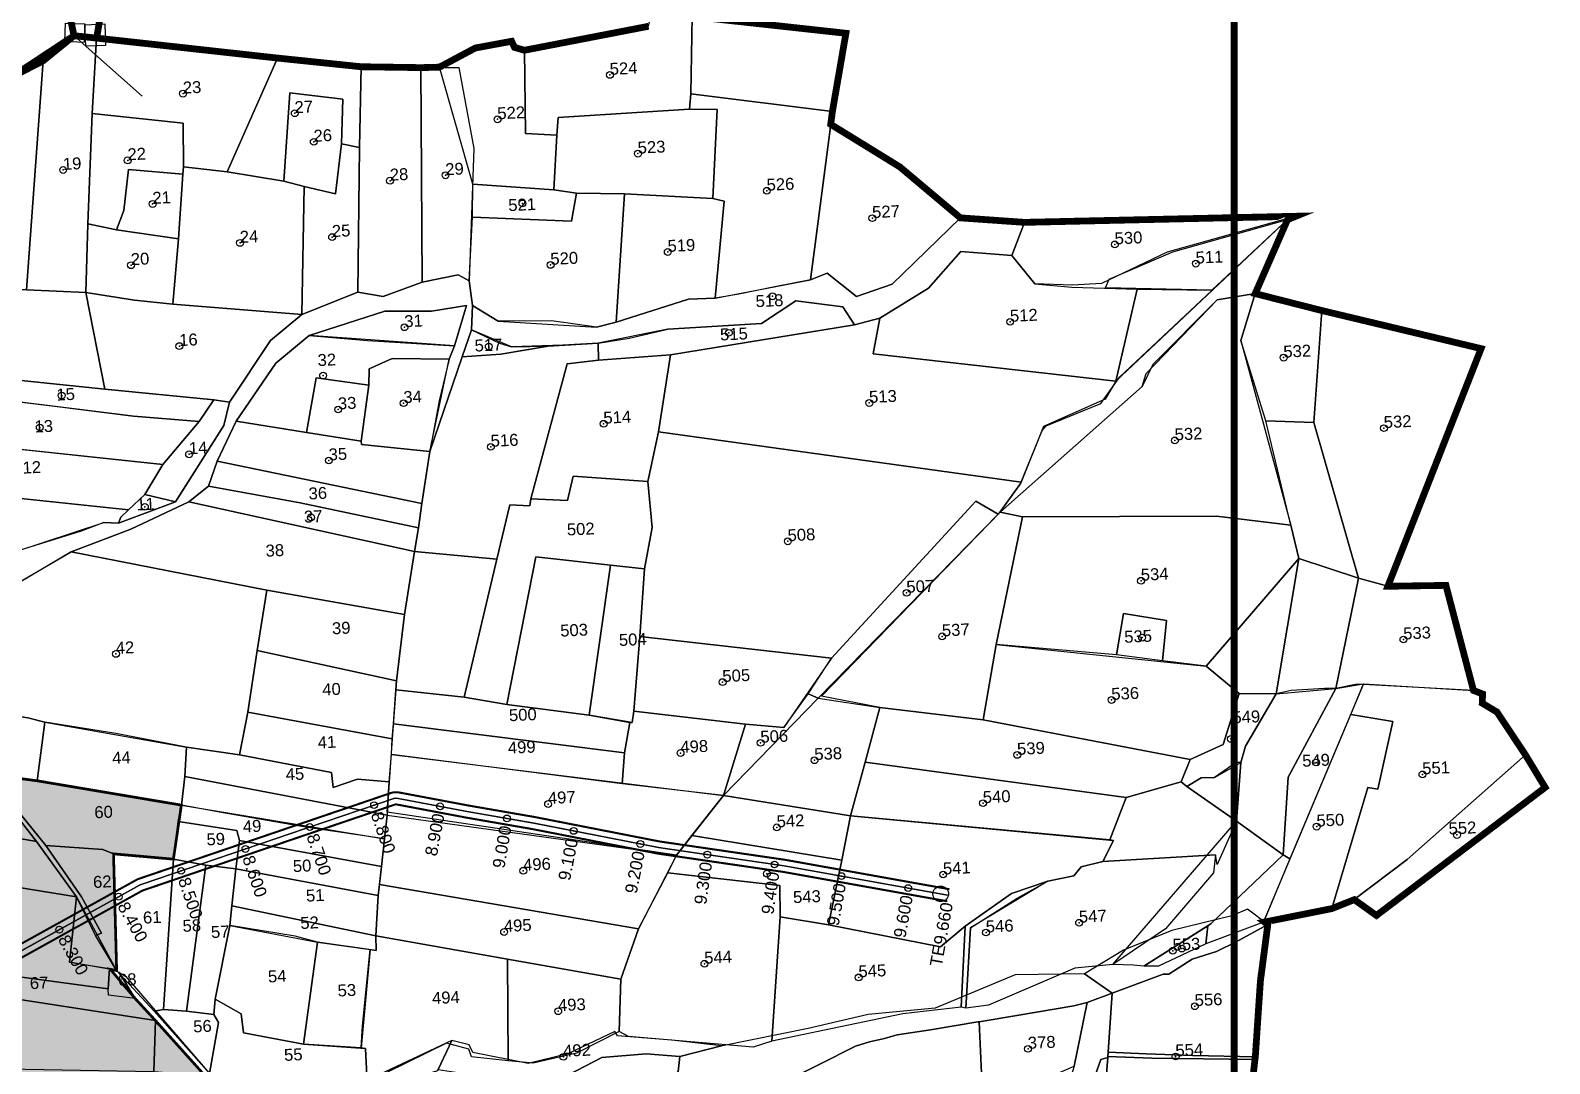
# Model space of a CAD drawing. Header units: inches. Extents: x 204181 to 273365, y 1587708 to 1600456.
# Drawn here: x 217638 to 219875, y 1595906 to 1597427 of the extents above; entities that cross this region are included whole.
import ezdxf
from ezdxf.enums import TextEntityAlignment as Align

# ---------------------------------------------------------------- set-up
doc = ezdxf.new("R2010")
doc.units = ezdxf.units.IN
doc.header["$LTSCALE"] = 15
doc.header["$MEASUREMENT"] = 0
doc.header["$PDMODE"] = 32
doc.header["$PDSIZE"] = 10
doc.linetypes.add('HIDDEN2', pattern=[0.1875, 0.125, -0.0625])
for name, color, linetype in [('BOUNDRY STONES', 240, 'Continuous'), ('CANAL1', 7, 'Continuous'), ('CSMark', 72, 'Continuous'), ('PLOT', 7, 'Continuous'), ('PLOTS NO', 7, 'Continuous'), ('text2', 7, 'Continuous'), ('VILLAGE BOUNDRY', 5, 'Continuous'), ('WUA-16', 3, 'Continuous')]:
    doc.layers.add(name, color=color, linetype=linetype)
doc.styles.add('FONT1', font='Arial')
doc.styles.get("Standard").update_dxf_attribs({"font": 'arial.ttf'})

msp = doc.modelspace()

# ---------------------------------------------------------------- hatches: boundary and pattern name
at = {"layer": 'PLOTS NO', "true_color": 0xfeeab9}
h = msp.add_hatch(color=254, dxfattribs=at)
h.dxf.hatch_style = 1
h.paths.add_polyline_path([(216774.1, 1595123.4), (216723.2, 1595122.2), (216707.7, 1595161), (216511.6, 1595164), (216285.3, 1595162.4), (216289.1, 1595143.9), (216285, 1595129.4), (215966.3, 1595132.8), (215967.6, 1595224), (215970.9, 1595346.7), (215975.7, 1595415.1), (215998.9, 1595635.1), (216154.7, 1595759.8), (216397.3, 1595952.1), (216488.7, 1595999.5), (216648, 1596055), (216681.9, 1596128), (216780.6, 1596144.2), (216814.4, 1596232.2), (216847.6, 1596252.8), (217057, 1596272.3), (217187.2, 1596647.7), (217209.4, 1596667.2), (217467.4, 1596474), (217473.6, 1596459.5), (217499.3, 1596435.7), (217568.5, 1596332.8), (217647.4, 1596322.3), (217859.9, 1596286.5), (217848.2, 1596206.9), (217760, 1596214.7), (217764.6, 1596043), (217755.3, 1596044.7), (217791.8, 1596001.8), (217821.8, 1595969.2), (217894.7, 1595888.1), (217999.7, 1595859.4), (218011.6, 1595811.4), (218014.6, 1595810.1), (218019.8, 1595753.5), (217961.5, 1595711.6), (217931.5, 1595692.7), (217814.2, 1595698.3), (217798.6, 1595688.1), (217795.1, 1595643.4), (217677.3, 1595619.3), (217617.8, 1595615.7), (217418.7, 1595538.7), (217392.2, 1595517.1), (217389.8, 1595511.5), (217373.5, 1595504.3), (217303.8, 1595412.4), (217211, 1595378.3), (217172, 1595327.3), (217160.5, 1595323.8), (217173.5, 1595296.6), (216796.9, 1595225.4), (216791.7, 1595143.5)])

# ---------------------------------------------------------------- linework, layer by layer
at = {"layer": 'BOUNDRY STONES'}
msp.add_lwpolyline([(217689.2, 1597438), (217717.7, 1597436.8), (217716.6, 1597409.5), (217688.1, 1597410.6)], close=True, dxfattribs=at)
at = {"layer": 'CANAL1', "color": 200, "linetype": 'ByBlock', "ltscale": 40, "const_width": 3}
for points in [[(217293.4, 1595898.8), (217795.3, 1596177.3), (218019.1, 1596253.5), (218168.4, 1596304.3, -0.129239), (218180.5, 1596305.1), (218282.6, 1596285.9), (218380.6, 1596268.9), (218564.5, 1596232.9), (218749.4, 1596205.9), (218991.1, 1596162.6)], [(217302.6, 1595883.2), (217802.7, 1596160.7), (218024.9, 1596236.5), (218174.2, 1596287.2, -0.129239), (218177.2, 1596287.4), (218279.4, 1596268.1), (218377.4, 1596251.1), (218561.5, 1596215.1), (218746.6, 1596188.1), (218987.9, 1596144.9)]]:
    msp.add_lwpolyline(points, format="xyb", dxfattribs=at)
at = {"layer": 'CANAL1', "color": 1, "linetype": 'HIDDEN2', "ltscale": 5, "const_width": 2}
msp.add_lwpolyline([(217298, 1595891), (217799, 1596169), (218022, 1596245), (218171.3, 1596295.7, -0.129239), (218178.9, 1596296.3), (218281, 1596277), (218379, 1596260), (218563, 1596224), (218748, 1596197), (218989.5, 1596153.7)], format="xyb", dxfattribs=at)
at = {"layer": 'CSMark', "linetype": 'Continuous'}
for p in [(218143.7, 1596286.4), (218240.9, 1596284.6), (218049, 1596254.2), (218339.4, 1596266.9), (218437.6, 1596248.5), (217954.3, 1596221.9), (218535.8, 1596229.3), (218634.5, 1596213.6), (217859.7, 1596189.7), (218733.5, 1596199.1), (218832, 1596182), (218930.4, 1596164.3), (217767.6, 1596151.6), (217680.2, 1596103.1)]:
    msp.add_point(p, dxfattribs=at)
at = {"layer": 'PLOT'}
for points in [[(218365.2, 1597397.9), (218547.9, 1597433.2), (218549.9, 1597441.8), (218612.4, 1597447.7), (218610.4, 1597333.9), (218608.1, 1597311.2), (218415, 1597299.1), (218412.7, 1597272.9), (218366.9, 1597275.1), (218365.2, 1597397.9)], [(218612.4, 1597447.7), (218838.6, 1597422.9), (218818.7, 1597307.9), (218610.4, 1597333.9), (218612.4, 1597447.7), (218612.4, 1597447.7)], [(217631.8, 1597045), (217656.2, 1597382.2), (217701.8, 1597419.3), (217735.1, 1597415.8), (217728.5, 1597304.8), (217722.1, 1597142.4), (217719.4, 1597041.4), (217631.8, 1597045)], [(217735.1, 1597415.8), (218001.3, 1597386.4), (217927.2, 1597218.7), (217863.2, 1597226.3), (217862.7, 1597290.3), (217728.5, 1597304.8), (217735.1, 1597415.8)], [(218240, 1597373), (218292.8, 1597401.2), (218346.3, 1597411.1), (218350.5, 1597402.1), (218365.2, 1597397.9), (218366.9, 1597275.1), (218412.7, 1597272.9), (218408.2, 1597192.5), (218289.3, 1597200.7), (218240, 1597373)], [(217552.3, 1597173), (217565.2, 1597321.4), (217569.3, 1597337.6), (217656.2, 1597382.2), (217631.8, 1597045), (217542, 1597048.7), (217552.3, 1597173)], [(218001.3, 1597386.4), (218124.7, 1597373.6), (218122.3, 1597254.5), (218095.6, 1597260.1), (218097.8, 1597325.8), (218019.7, 1597335.4), (218010.7, 1597205), (217927.2, 1597218.7), (218001.3, 1597386.4)], [(218124.7, 1597373.6), (218212.4, 1597372.3), (218214.5, 1597056.4), (218156.9, 1597035.1), (218119.7, 1597041.5), (218122.3, 1597254.5), (218124.7, 1597373.6)], [(218212.4, 1597372.3), (218268.3, 1597372.7), (218290.7, 1597253.3), (218283.6, 1597058.6), (218267.6, 1597067.1), (218214.5, 1597056.4), (218212.4, 1597372.3)], [(218010.7, 1597205), (218019.7, 1597335.4), (218097.8, 1597325.8), (218095.6, 1597260.1), (218086.9, 1597186.7), (218040.8, 1597197.2), (218010.7, 1597205)], [(218818.7, 1597307.9), (218786.5, 1597060), (218734.1, 1597049.7), (218680.9, 1597038.9), (218645.9, 1597032.9), (218659.2, 1597175.9), (218642.7, 1597179.8), (218648.8, 1597310.5), (218608.1, 1597311.2), (218610.4, 1597333.9), (218818.7, 1597307.9), (218818.7, 1597307.9)], [(218408.2, 1597192.5), (218412.7, 1597272.9), (218415, 1597299.1), (218608.1, 1597311.2), (218648.8, 1597310.5), (218642.7, 1597179.8), (218512.6, 1597186.4), (218441.8, 1597187.7), (218408.2, 1597192.5), (218408.2, 1597192.5)], [(217722.1, 1597142.4), (217728.5, 1597304.8), (217862.7, 1597290.3), (217863.2, 1597226.3), (217862.1, 1597215.5), (217782, 1597222.2), (217775, 1597162), (217764.4, 1597133.5), (217722.1, 1597142.4)], [(218818.7, 1597307.9), (218816.2, 1597288.8), (218917.9, 1597226.2), (219007.2, 1597151.1), (218906.6, 1597053.4), (218854, 1597035.4), (218811.1, 1597069.6), (218786.5, 1597060), (218818.7, 1597307.9), (218818.7, 1597307.9)], [(218037.1, 1597008.6), (218040.8, 1597197.2), (218086.9, 1597186.7), (218095.6, 1597260.1), (218122.3, 1597254.5), (218119.7, 1597041.5), (218037.1, 1597008.6)], [(217764.4, 1597133.5), (217775, 1597162), (217782, 1597222.2), (217862.1, 1597215.5), (217855.9, 1597120), (217764.4, 1597133.5)], [(218037.1, 1597008.6), (217847.5, 1597024.1), (217855.9, 1597120), (217862.1, 1597215.5), (217863.2, 1597226.3), (217927.2, 1597218.7), (218010.7, 1597205), (218040.8, 1597197.2), (218037.1, 1597008.6)], [(218441.8, 1597187.7), (218434.5, 1597146.1), (218288.6, 1597152), (218289.3, 1597200.7), (218408.2, 1597192.5), (218441.8, 1597187.7)], [(218283.6, 1597058.6), (218288.6, 1597152), (218434.5, 1597146.1), (218441.8, 1597187.7), (218512.6, 1597186.4), (218500.3, 1596997.3), (218471.1, 1596990.3), (218404.8, 1596999.5), (218326.4, 1596999.2), (218288.6, 1597022), (218283.6, 1597058.6)], [(218500.3, 1596997.3), (218512.6, 1597186.4), (218642.7, 1597179.8), (218659.2, 1597175.9), (218645.9, 1597032.9), (218606.9, 1597031.5), (218500.3, 1596997.3)], [(219101.6, 1597144.5), (219341.2, 1597153.5), (219406.1, 1597154.2), (219501.3, 1597153.5), (219311.7, 1597100.5), (219214.8, 1597054.5), (219172.1, 1597051.9), (219116.8, 1597053.8), (219082.7, 1597095.8), (219101.6, 1597144.5)], [(217719.4, 1597041.4), (217722.1, 1597142.4), (217764.4, 1597133.5), (217855.9, 1597120), (217847.5, 1597024.1), (217790.8, 1597029.8), (217719.4, 1597041.4)], [(218288.6, 1597022), (218326.4, 1596999.2), (218471.1, 1596990.3), (218500.3, 1596997.3), (218606.9, 1597031.5), (218645.9, 1597032.9), (218786.5, 1597060), (218811.1, 1597069.6), (218854, 1597035.4), (218906.6, 1597053.4), (219007.2, 1597151.1), (219101.6, 1597144.5), (219082.7, 1597095.8), (219007.9, 1597101.4), (218960.4, 1597047.8), (218888.5, 1597003.3), (218851.4, 1596993.6), (218834, 1597020.3), (218765, 1597029.2), (218714.2, 1596995.5), (218576.3, 1596987), (218473.9, 1596966.7), (218421.7, 1596963.8), (218346.1, 1596961.4), (218287.2, 1596986.2), (218288.6, 1597022)], [(219489, 1597148.5), (219441.3, 1597039.6), (219385.4, 1597030.6), (219290.7, 1596935), (219275.1, 1596902.9), (219065.9, 1596717.6), (219095, 1596758.7), (219127.5, 1596838), (219133.6, 1596844.8), (219214.2, 1596878), (219242.2, 1596916.9), (219489, 1597148.5), (219489, 1597148.5)], [(219221.1, 1597048.1), (219226.4, 1597060.9), (219320.2, 1597101.3), (219489, 1597148.5), (219377.5, 1597044.7), (219221.1, 1597048.1)], [(219267.4, 1597046.3), (219377.5, 1597044.7), (219489, 1597148.5), (219236, 1596910.7), (219267.4, 1597046.3)], [(219082.7, 1597095.8), (219116.8, 1597053.8), (219171.4, 1597049.1), (219267.4, 1597046.3), (219236, 1596910.7), (218878.5, 1596951), (218888.5, 1597003.3), (218960.4, 1597047.8), (219007.9, 1597101.4), (219082.7, 1597095.8)], [(217458.1, 1596929), (217471, 1597053.5), (217542, 1597048.7), (217631.8, 1597045), (217719.4, 1597041.4), (217747.2, 1596899.1), (217458.1, 1596929)], [(217747.2, 1596899.1), (217719.4, 1597041.4), (217790.8, 1597029.8), (217847.5, 1597024.1), (218037.1, 1597008.6), (217991, 1596970.4), (217931, 1596879.9), (217907.5, 1596883.4), (217747.2, 1596899.1)], [(218048, 1596978), (218159.6, 1597013.5), (218228.3, 1597013.9), (218279.9, 1597022), (218262.1, 1596962.5), (218048, 1596978)], [(218473.9, 1596966.7), (218519.3, 1596973.9), (218576.3, 1596987), (218714.2, 1596995.5), (218765, 1597029.2), (218834, 1597020.3), (218851.4, 1596993.6), (218580.4, 1596949.5), (218474.3, 1596941.5), (218473.9, 1596966.7)], [(219065.9, 1596717.6), (219275.1, 1596902.9), (219280.7, 1596922.2), (219385.4, 1597030.6), (219441.3, 1597039.6), (219420, 1596970.7), (219493.6, 1596698.7), (219384.4, 1596712), (219098.7, 1596711), (219065.9, 1596717.6)], [(219441.3, 1597039.6), (219539.7, 1597014.6), (219527.9, 1596849.6), (219456.8, 1596852.2), (219420, 1596970.7), (219441.3, 1597039.6)], [(218888.5, 1597003.3), (218878.5, 1596951), (219236, 1596910.7), (219220.3, 1596884), (219129.7, 1596843.8), (219096.8, 1596762.1), (218562.4, 1596835.9), (218580.4, 1596949.5), (218851.4, 1596993.6), (218888.5, 1597003.3)], [(219774, 1596958.6), (219636.7, 1596608.7), (219593.5, 1596620.7), (219527.9, 1596849.6), (219539.7, 1597014.6), (219774, 1596958.6)], [(217940.4, 1596851.8), (217999.1, 1596937), (218048, 1596978), (218134.1, 1596970.6), (218262.1, 1596962.5), (218254.4, 1596943.1), (218170.2, 1596944.2), (218136.3, 1596929), (218136.2, 1596904.6), (218058.2, 1596915.7), (218044, 1596834.9), (217940.4, 1596851.8)], [(218287.2, 1596986.2), (218328.5, 1596966.6), (218346.1, 1596961.4), (218400.3, 1596962.2), (218330.2, 1596950.6), (218273.6, 1596946.3), (218287.2, 1596986.2)], [(218474.3, 1596941.5), (218427.9, 1596936), (218374.8, 1596737.6), (218373, 1596727.2), (218343.5, 1596728.8), (218324.6, 1596648.4), (218203.2, 1596659.8), (218209, 1596694.5), (218214.1, 1596730.8), (218226, 1596807.2), (218273.6, 1596946.3), (218330.2, 1596950.6), (218400.3, 1596962.2), (218473.9, 1596966.7), (218474.3, 1596941.5)], [(218226, 1596807.2), (218125.1, 1596817.4), (218124.8, 1596822.1), (218136.2, 1596904.6), (218136.3, 1596929), (218170.2, 1596944.2), (218254.4, 1596943.1), (218239.7, 1596881.7), (218226, 1596807.2)], [(218580.4, 1596949.5), (218562.4, 1596835.9), (218546.8, 1596763), (218437.1, 1596770.6), (218428.6, 1596734.8), (218374.8, 1596737.6), (218427.9, 1596936), (218474.3, 1596941.5), (218580.4, 1596949.5)], [(217452.1, 1596900.8), (217458.1, 1596929), (217747.2, 1596899.1), (217907.5, 1596883.4), (217886.1, 1596851.2), (217789.5, 1596859), (217452.1, 1596900.8)], [(218044, 1596834.9), (218058.2, 1596915.7), (218136.2, 1596904.6), (218124.8, 1596822.1), (218044, 1596834.9)], [(217446.7, 1596828.5), (217452.1, 1596900.8), (217673.2, 1596873.9), (217789.5, 1596859), (217886.1, 1596851.2), (217832.7, 1596788.2), (217446.7, 1596828.5)], [(217907.5, 1596883.4), (217931, 1596879.9), (217922.3, 1596845.3), (217851.3, 1596733), (217806.2, 1596744), (217832.7, 1596788.2), (217886.1, 1596851.2), (217907.5, 1596883.4)], [(217912.4, 1596793), (217940.4, 1596851.8), (218044, 1596834.9), (218124.8, 1596822.1), (218125.1, 1596817.4), (218226, 1596807.2), (218214.1, 1596730.8), (217912.4, 1596793)], [(219456.8, 1596852.2), (219527.9, 1596849.6), (219593.5, 1596620.7), (219505.7, 1596649.6), (219493.6, 1596698.7), (219456.8, 1596852.2)], [(217436.6, 1596757.5), (217446.7, 1596828.5), (217608, 1596812.2), (217717.4, 1596800.3), (217832.7, 1596788.2), (217806.2, 1596744), (217782.2, 1596721.4), (217436.6, 1596757.5)], [(218562.4, 1596835.9), (219096.8, 1596762.1), (219063, 1596714.9), (219030.1, 1596733.8), (218817.4, 1596502.6), (218534.9, 1596534.7), (218542, 1596634.5), (218553.1, 1596695.1), (218546.8, 1596763), (218562.4, 1596835.9)], [(217899.7, 1596756.2), (217912.4, 1596793), (218214.1, 1596730.8), (218209, 1596694.5), (218034.9, 1596731.4), (217899.7, 1596756.2)], [(217548.6, 1596631), (217426.8, 1596673.6), (217436.6, 1596757.5), (217782.2, 1596721.4), (217770.9, 1596710.2), (217767.1, 1596701.5), (217745.8, 1596702.5), (217712.5, 1596689.7), (217614.5, 1596659.2), (217581.2, 1596661.6), (217558.4, 1596630.9), (217548.6, 1596631)], [(218203.2, 1596659.8), (217870.9, 1596733), (217899.7, 1596756.2), (218034.9, 1596731.4), (218209, 1596694.5), (218203.2, 1596659.8)], [(218546.8, 1596763), (218553.1, 1596695.1), (218542, 1596634.5), (218492, 1596639.7), (218381.7, 1596651.9), (218339.2, 1596434.5), (218276.6, 1596445.3), (218324.6, 1596648.4), (218343.5, 1596728.8), (218373, 1596727.2), (218374.8, 1596737.6), (218428.6, 1596734.8), (218437.1, 1596770.6), (218546.8, 1596763)], [(217697.7, 1596659.2), (217785.7, 1596692.7), (217870.9, 1596733), (218203.2, 1596659.8), (218188.5, 1596566.9), (217985.6, 1596603), (217697.7, 1596659.2)], [(217767.1, 1596701.5), (217770.9, 1596710.2), (217782.2, 1596721.4), (217806.2, 1596744), (217851.3, 1596733), (217767.1, 1596701.5)], [(218783.1, 1596450.3), (218817.4, 1596502.6), (219030.1, 1596733.8), (219063, 1596714.9), (218797.8, 1596443.8), (218783.1, 1596450.3)], [(218802.5, 1596447), (219065.9, 1596717.6), (219098.7, 1596711), (219060, 1596523), (219040.9, 1596411.9), (218888.5, 1596430.4), (218802.5, 1596447)], [(219098.7, 1596711), (219384.4, 1596712), (219493.6, 1596698.7), (219505.7, 1596649.6), (219369, 1596490.9), (219304.6, 1596498.9), (219310.7, 1596558.3), (219247.5, 1596568.6), (219237.3, 1596507.7), (219060, 1596523), (219098.7, 1596711)], [(217510.1, 1596433.6), (217486, 1596466.8), (217623.5, 1596616.2), (217697.7, 1596659.2), (217985.6, 1596603), (217971.7, 1596514), (217957.7, 1596423.4), (217945.4, 1596360.3), (217867.6, 1596371.7), (217763.2, 1596391.7), (217658.9, 1596408.5), (217633.8, 1596415), (217510.1, 1596433.6)], [(218324.6, 1596648.4), (218324.6, 1596648.4), (218324.6, 1596648.4), (218276.6, 1596445.3), (218175.7, 1596456.1), (218176.9, 1596469.4), (218188.5, 1596566.9), (218203.2, 1596659.8), (218324.6, 1596648.4)], [(218492, 1596639.7), (218460.7, 1596419.1), (218339.2, 1596434.5), (218381.7, 1596651.9), (218492, 1596639.7)], [(218492, 1596639.7), (218542, 1596634.5), (218534.9, 1596534.7), (218526.2, 1596424.7), (218523.6, 1596408.3), (218460.7, 1596419.1), (218492, 1596639.7)], [(219505.7, 1596649.6), (219472.4, 1596450.5), (219417.5, 1596450.7), (219369, 1596490.9), (219505.7, 1596649.6)], [(219505.7, 1596649.6), (219593.5, 1596620.7), (219560, 1596458), (219543.3, 1596458.1), (219494.4, 1596455), (219472.4, 1596450.5), (219505.7, 1596649.6)], [(219593.5, 1596620.7), (219636.7, 1596608.7), (219722.2, 1596610), (219762.8, 1596455.3), (219591.4, 1596464.6), (219560, 1596458), (219593.5, 1596620.7)], [(217971.7, 1596514), (217985.6, 1596603), (218188.5, 1596566.9), (218176.9, 1596469.4), (217971.7, 1596514)], [(219237.3, 1596507.7), (219247.5, 1596568.6), (219310.7, 1596558.3), (219304.6, 1596498.9), (219237.3, 1596507.7)], [(218534.9, 1596534.7), (218817.4, 1596502.6), (218747.4, 1596400.7), (218690.8, 1596405.5), (218526.2, 1596424.7), (218534.9, 1596534.7)], [(217971.7, 1596514), (218176.9, 1596469.4), (218170.3, 1596384.3), (217957.7, 1596423.4), (217971.7, 1596514)], [(219060, 1596523), (219369, 1596490.9), (219417.5, 1596450.7), (219394.1, 1596375.7), (219345.7, 1596353.8), (219040.9, 1596411.9), (219060, 1596523)], [(217473.6, 1596459.5), (217486, 1596466.8), (217510.1, 1596433.6), (217577.1, 1596329.4), (217660.5, 1596227.1), (217712.8, 1596151.4), (217742.2, 1596098.1), (217733.5, 1596094.5), (217705.3, 1596151.6), (217646.7, 1596232.7), (217568.5, 1596332.8), (217499.3, 1596435.7), (217473.6, 1596459.5)], [(219560, 1596458), (219600.8, 1596465), (219492.1, 1596207.4), (219482.7, 1596213.1), (219489.8, 1596327.6), (219560, 1596458)], [(219582.2, 1596420), (219600.8, 1596465), (219762.8, 1596455.3), (219776.2, 1596450.1), (219775.7, 1596436.5), (219797.5, 1596423.4), (219839.3, 1596360.5), (219665.3, 1596206.3), (219587.3, 1596147.3), (219554.1, 1596134.1), (219607.3, 1596312.2), (219621.7, 1596310.2), (219644.2, 1596409.8), (219582.2, 1596420)], [(218175.7, 1596456.1), (218276.6, 1596445.3), (218339.2, 1596434.5), (218460.7, 1596419.1), (218520.3, 1596407.9), (218512.6, 1596363.7), (218172.3, 1596406.3), (218175.7, 1596456.1)], [(218690.8, 1596405.5), (218747.4, 1596400.7), (218783.1, 1596450.3), (218797.8, 1596443.8), (218658.3, 1596300.8), (218690.8, 1596405.5)], [(218797.8, 1596443.8), (218888.5, 1596430.4), (218867.1, 1596349.6), (218845.4, 1596270.7), (218658.3, 1596300.8), (218797.8, 1596443.8)], [(219332.5, 1596321), (219345.7, 1596353.8), (219394.1, 1596375.7), (219417.5, 1596450.7), (219472.4, 1596450.5), (219427, 1596373.3), (219420.3, 1596349.2), (219413.4, 1596349.3), (219381.2, 1596326.9), (219361.6, 1596326.8), (219340.5, 1596314.1), (219332.5, 1596321)], [(219560, 1596458), (219489.8, 1596327.6), (219482.7, 1596213.1), (219413.9, 1596262.9), (219420.3, 1596349.2), (219427, 1596373.3), (219472.4, 1596450.5), (219560, 1596458)], [(217510.1, 1596433.6), (217633.8, 1596415), (217658.9, 1596408.5), (217647.4, 1596322.3), (217577.1, 1596329.4), (217510.1, 1596433.6)], [(217945.4, 1596360.3), (217957.7, 1596423.4), (218170.3, 1596384.3), (218165.7, 1596320.7), (218119.4, 1596324.9), (218083.3, 1596312.3), (218080.9, 1596334.6), (217945.4, 1596360.3)], [(218526.2, 1596424.7), (218690.8, 1596405.5), (218658.3, 1596300.8), (218509.3, 1596317.7), (218512.6, 1596363.7), (218520.3, 1596407.9), (218523.6, 1596408.3), (218526.2, 1596424.7)], [(218867.1, 1596349.6), (218867.1, 1596349.6), (218888.5, 1596430.4), (219040.9, 1596411.9), (219345.7, 1596353.8), (219332.5, 1596321), (219251.5, 1596297.5), (218867.1, 1596349.6)], [(219582.2, 1596420), (219644.2, 1596409.8), (219621.7, 1596310.2), (219607.3, 1596312.2), (219554.1, 1596134.1), (219453.4, 1596113.9), (219582.2, 1596420)], [(217867.6, 1596371.7), (217867.6, 1596371.7), (217865.1, 1596328.5), (217859.9, 1596286.5), (217647.4, 1596322.3), (217658.9, 1596408.5), (217867.6, 1596371.7)], [(218172.3, 1596406.3), (218512.6, 1596363.7), (218509.3, 1596317.7), (218169.2, 1596361), (218170.3, 1596384.3), (218172.3, 1596406.3)], [(217865.1, 1596328.5), (217867.6, 1596371.7), (217945.4, 1596360.3), (218080.9, 1596334.6), (218083.3, 1596312.3), (218119.4, 1596324.9), (218165.7, 1596320.7), (218163, 1596271.8), (217865.1, 1596328.5)], [(217356.7, 1596283.8), (217365.1, 1596359.7), (217568.5, 1596332.8), (217646.7, 1596232.7), (217356.7, 1596283.8)], [(218169.2, 1596361), (218658.3, 1596300.8), (218589, 1596213), (218163.1, 1596276.3), (218165.7, 1596320.7), (218169.2, 1596361)], [(218845.4, 1596270.7), (218867.1, 1596349.6), (219251.5, 1596297.5), (219227.1, 1596235.6), (218845.4, 1596270.7)], [(219420.3, 1596349.2), (219413.9, 1596262.9), (219340.5, 1596314.1), (219361.6, 1596326.8), (219381.2, 1596326.9), (219420.3, 1596349.2)], [(219839.3, 1596360.5), (219868.3, 1596312.5), (219619.9, 1596124), (219587.3, 1596147.3), (219665.3, 1596206.3), (219839.3, 1596360.5)], [(217760, 1596214.7), (217744.4, 1596221.2), (217660.5, 1596227.1), (217577.1, 1596329.4), (217647.4, 1596322.3), (217859.9, 1596286.5), (217855.1, 1596262.3), (217848.2, 1596206.9), (217760, 1596214.7)], [(217865.1, 1596328.5), (218163, 1596271.8), (218159.3, 1596236.6), (218042.5, 1596254.2), (217921.7, 1596275.3), (217859.9, 1596286.5), (217865.1, 1596328.5)], [(219251.5, 1596297.5), (219332.5, 1596321), (219340.5, 1596314.1), (219413.9, 1596262.9), (219385.4, 1596199), (219382.7, 1596213.2), (219217.1, 1596203.7), (219232.7, 1596234.2), (219227.1, 1596235.6), (219251.5, 1596297.5)], [(217344.9, 1596211.8), (217356.7, 1596283.8), (217646.7, 1596232.7), (217705.3, 1596151.6), (217456.4, 1596191.8), (217429.9, 1596198.1), (217377.6, 1596205.3), (217354, 1596206.3), (217344.9, 1596211.8)], [(217855.1, 1596262.3), (217859.9, 1596286.5), (218159.3, 1596236.6), (218154.5, 1596196.3), (217945.5, 1596234.4), (217941.7, 1596249.1), (217855.1, 1596262.3)], [(218658.3, 1596300.8), (218845.4, 1596270.7), (218832.8, 1596205.2), (218611.8, 1596241.8), (218658.3, 1596300.8)], [(217848.2, 1596206.9), (217855.1, 1596262.3), (217941.7, 1596249.1), (217945.5, 1596234.4), (217940.2, 1596192.6), (217896, 1596198.1), (217848.2, 1596206.9)], [(218163, 1596271.8), (218589, 1596213), (218532.9, 1596104.1), (218151.6, 1596169.5), (218154.5, 1596196.3), (218159.3, 1596236.6), (218163, 1596271.8)], [(218845.4, 1596270.7), (219232.7, 1596234.2), (219217.1, 1596203.7), (219184.8, 1596195.8), (219174.4, 1596182.4), (219135.9, 1596174.5), (219082.3, 1596156.4), (219014.1, 1596108.3), (218978, 1596077.8), (218812.8, 1596110.1), (218832.8, 1596205.2), (218845.4, 1596270.7)], [(219413.9, 1596262.9), (219482.7, 1596213.1), (219376.2, 1596111.8), (219277.2, 1596049.2), (219261.9, 1596050.6), (219231.5, 1596051.8), (219413.9, 1596262.9)], [(218611.8, 1596241.8), (218832.8, 1596205.2), (218812.8, 1596110.1), (218742, 1596121.9), (218741.1, 1596168.1), (218576.2, 1596187), (218589, 1596213), (218611.8, 1596241.8)], [(217660.5, 1596227.1), (217744.4, 1596221.2), (217760, 1596214.7), (217764.6, 1596043), (217733.5, 1596094.5), (217742.2, 1596098.1), (217712.8, 1596151.4), (217660.5, 1596227.1)], [(217760, 1596214.7), (217848.2, 1596206.9), (217833.7, 1595985.5), (217819.7, 1595983), (217764.6, 1596043), (217760, 1596214.7)], [(217945.5, 1596234.4), (218154.5, 1596196.3), (218149.7, 1596153.6), (217940.2, 1596192.6), (217945.5, 1596234.4)], [(217456.4, 1596191.8), (217705.3, 1596151.6), (217695.3, 1596055.3), (217754.3, 1596045.8), (217752.3, 1596016), (217450, 1596056.9), (217449.7, 1596065.7), (217456.4, 1596191.8), (217456.4, 1596191.8)], [(217833.7, 1595985.5), (217848.2, 1596206.9), (217896, 1596198.1), (217867.7, 1595983.1), (217833.7, 1595985.5)], [(217896, 1596198.1), (217940.2, 1596192.6), (217934.1, 1596138), (217931.1, 1596109.2), (217909.8, 1596000.7), (217907.6, 1595978), (217867.7, 1595983.1), (217896, 1596198.1)], [(218149.7, 1596153.6), (218146.1, 1596094.2), (217934.1, 1596138), (217940.2, 1596192.6), (218149.7, 1596153.6)], [(219048.4, 1595992), (219015, 1595987.3), (219022.3, 1596105.6), (219090.7, 1596149.7), (219135.9, 1596174.5), (219174.4, 1596182.4), (219184.8, 1596195.8), (219217.1, 1596203.7), (219382.7, 1596213.2), (219380.1, 1596186.9), (219309.1, 1596104.4), (219231.5, 1596051.8), (219175.5, 1596046.6), (219048.4, 1595992)], [(219368.4, 1596082.4), (219371.5, 1596108.7), (219376.2, 1596111.8), (219482.7, 1596213.1), (219492.1, 1596207.4), (219453.4, 1596113.9), (219368.4, 1596082.4)], [(218151.6, 1596169.5), (218532.9, 1596104.1), (218507.1, 1596030.2), (218340.4, 1596059.6), (218146.1, 1596094.2), (218149.7, 1596153.6), (218151.6, 1596169.5)], [(218576.2, 1596187), (218741.1, 1596168.1), (218742, 1596121.9), (218729.3, 1595938.8), (218701.8, 1595930.3), (218518.5, 1595945.7), (218504.6, 1595953), (218507.1, 1596030.2), (218532.9, 1596104.1), (218576.2, 1596187), (218576.2, 1596187)], [(219008.1, 1595988.8), (219014.1, 1596108.3), (219082.3, 1596156.4), (219135.9, 1596174.5), (219022.3, 1596105.6), (219015, 1595987.3), (219008.1, 1595988.8)], [(217705.3, 1596151.6), (217705.3, 1596151.6), (217764.6, 1596043), (217695.3, 1596055.3), (217705.3, 1596151.6)], [(217934.1, 1596138), (218146.1, 1596094.2), (218146.7, 1596072.6), (218060.4, 1596084.7), (218027.6, 1596093.6), (217931.1, 1596109.2), (217934.1, 1596138)], [(219459.9, 1596110.6), (219429.8, 1596133.4), (219407, 1596123.6), (219318.5, 1596102), (219247.4, 1596073), (219189.9, 1596038.3), (219230.8, 1596009.8), (219306, 1596037.5), (219314.1, 1596037.5), (219348.6, 1596059.5), (219384.5, 1596071), (219413.5, 1596085.4), (219459.9, 1596110.6)], [(217931.1, 1596109.2), (218060.4, 1596084.7), (218039.9, 1595934.5), (217951.3, 1595951.2), (217948.2, 1595979.4), (217909.8, 1596000.7), (217931.1, 1596109.2)], [(218742, 1596121.9), (218812.8, 1596110.1), (218978, 1596077.8), (219014.1, 1596108.3), (219008.1, 1595988.8), (218922.3, 1595979.3), (218729.3, 1595938.8), (218742, 1596121.9)], [(219441.5, 1595915.8), (219442.3, 1595924.5), (219449, 1596027.6), (219459.9, 1596110.6), (219413.5, 1596085.4), (219384.5, 1596071), (219348.6, 1596059.5), (219314.1, 1596037.5), (219306, 1596037.5), (219230.8, 1596009.8), (219224.7, 1595922.6), (219280.7, 1595920.4), (219349.3, 1595917.8), (219441.5, 1595915.8)], [(219277.2, 1596049.2), (219277.2, 1596049.2), (219371.5, 1596108.7), (219368.4, 1596082.4), (219299.1, 1596049.2), (219277.2, 1596049.2)], [(218060.4, 1596084.7), (218138, 1596074), (218124.5, 1595929), (218039.9, 1595934.5), (218060.4, 1596084.7), (218060.4, 1596084.7)], [(218146.1, 1596094.2), (218340.4, 1596059.6), (218341.2, 1595909.8), (218287.2, 1595916.1), (218283.3, 1595927.1), (218250.5, 1595936), (218133.7, 1595878.5), (218131.2, 1595928.3), (218124.5, 1595929), (218126.5, 1595961.4), (218138, 1596074), (218146.7, 1596072.6), (218146.1, 1596094.2)], [(218340.4, 1596059.6), (218507.1, 1596030.2), (218504.6, 1595953), (218441.7, 1595921.2), (218378.2, 1595906.5), (218341.2, 1595909.8), (218340.4, 1596059.6)], [(217450, 1596056.9), (217752.3, 1596016), (217754.3, 1596045.8), (217821.8, 1595969.2), (217446.9, 1596027.2), (217450, 1596056.9)], [(217754.3, 1596045.8), (217754.3, 1596045.8), (217767.9, 1596040.5), (217791.8, 1596001.8), (217752.4, 1596006.7), (217752.3, 1596016), (217754.3, 1596045.8)], [(217778.3, 1596034), (217901.2, 1595891.2), (217894.7, 1595888.1), (217821.8, 1595969.2), (217791.8, 1596001.8), (217767.9, 1596040.5), (217778.3, 1596034), (217778.3, 1596034)], [(217440.3, 1595900.7), (217446.9, 1596027.2), (217821.8, 1595969.2), (217819.2, 1595893.6), (217440.3, 1595900.7), (217440.3, 1595900.7)], [(217901.2, 1595891.2), (217914.4, 1595966.4), (217907.6, 1595978), (217909.8, 1596000.7), (217948.2, 1595979.4), (217951.3, 1595951.2), (218039.9, 1595934.5), (218131.2, 1595928.3), (218133.7, 1595878.5), (218129.8, 1595860.7), (218007.5, 1595863.8), (217901.2, 1595891.2)], [(219174.7, 1595902), (219188, 1595967), (219193.8, 1595995.7), (219174.2, 1595990.9), (219090.1, 1595976.8), (219034.6, 1595967.5), (219040.3, 1595848.4), (219041.3, 1595847.7), (219075.2, 1595858.8), (219174.7, 1595902)], [(219224.7, 1595922.6), (219230.8, 1596009.8), (219193.8, 1595995.7), (219188, 1595967), (219174.7, 1595902), (219172.3, 1595894.4), (219170.7, 1595888.9), (219145.1, 1595805.3), (219143.5, 1595803.1), (219111.5, 1595759), (219076.6, 1595609.4), (219045.8, 1595569.7), (219095.7, 1595520.7), (219102.6, 1595532.6), (219103.2, 1595533.6), (219120.2, 1595567), (219130.1, 1595645.9), (219153, 1595756.9), (219174.3, 1595801.3), (219176.1, 1595805.2), (219214.1, 1595912.1), (219224.2, 1595915.1), (219224.3, 1595916.4), (219224.7, 1595922.6)], [(217819.2, 1595893.6), (217821.8, 1595969.2), (217894.7, 1595888.1), (217819.2, 1595893.6)], [(217819.7, 1595983), (217833.7, 1595985.5), (217867.7, 1595983.1), (217907.6, 1595978), (217914.4, 1595966.4), (217901.2, 1595891.2), (217819.7, 1595983)], [(218655.5, 1595932), (218582.3, 1595940.5), (218502.2, 1595947), (218498.3, 1595953.3), (218428.9, 1595920.2), (218370.6, 1595906.1), (218289, 1595922.1), (218283.6, 1595933.5), (218258.2, 1595939.8), (218238.3, 1595897.3), (218283, 1595890.3), (218313.2, 1595885.6), (218383, 1595889), (218423.8, 1595890.9), (218430.2, 1595889.2), (218479.3, 1595915.1), (218544.3, 1595920.1), (218593.9, 1595916.4), (218655.5, 1595932)], [(219040.3, 1595848.4), (219034.6, 1595967.5), (219032.8, 1595967.2), (218963.3, 1595955.5), (218914.1, 1595948.5), (218895.4, 1595942.7), (218873.5, 1595937.9), (218852.9, 1595931.5), (218746.9, 1595878), (218751.5, 1595852.9), (218759.4, 1595840.8), (218816, 1595820.8), (218838, 1595817.4), (218848.6, 1595813.3), (218915.2, 1595827.7), (218932.4, 1595831.4), (218964.5, 1595836), (219004.3, 1595843.7), (219019.6, 1595844.1), (219040.3, 1595847.2), (219040.3, 1595848.4)], [(218238.3, 1595897.3), (218258.2, 1595939.8), (218143.3, 1595885.9), (218130, 1595872.9), (218115.9, 1595846.4), (218114.8, 1595845.6), (218121.3, 1595842), (218156.3, 1595822.9), (218160.7, 1595822.6), (218170.2, 1595875.6), (218208.9, 1595887.1), (218237.5, 1595895.6), (218238.3, 1595897.3)], [(218593.9, 1595916.4), (218544.3, 1595920.1), (218479.3, 1595915.1), (218430.2, 1595889.2), (218422.9, 1595844.6), (218499.2, 1595857), (218570.9, 1595868.6), (218591.7, 1595894.1), (218593.9, 1595916.4)], [(219214.8, 1595797.4), (219215, 1595799.5), (219224.2, 1595915.1), (219214.1, 1595912.1), (219176.1, 1595805.2), (219174.3, 1595801.3), (219214.8, 1595797.4)], [(219433.8, 1595846.5), (219440.9, 1595911.7), (219289.3, 1595914.1), (219224.3, 1595916.4), (219224.2, 1595915.1), (219215, 1595799.5), (219214.8, 1595797.4), (219212, 1595762.3), (219283.3, 1595761.5), (219382.8, 1595779.5), (219383.7, 1595782.3), (219388.3, 1595796), (219433.8, 1595846.5)], [(219440.9, 1595911.7), (219441.5, 1595915.8), (219349.3, 1595917.8), (219280.7, 1595920.4), (219224.7, 1595922.6), (219224.3, 1595916.4), (219289.3, 1595914.1), (219440.9, 1595911.7)]]:
    msp.add_lwpolyline(points, close=True, dxfattribs=at)
for points in [[(217614.5, 1596659.2), (217745.8, 1596702.5), (217767.1, 1596701.5), (217851.3, 1596733), (217922.3, 1596845.3), (217931, 1596879.9), (217991, 1596970.4), (218037.1, 1597008.6), (218119.7, 1597041.5), (218156.9, 1597035.1), (218214.5, 1597056.4), (218267.6, 1597067.1), (218283.6, 1597058.6), (218288.6, 1597022), (218287.2, 1596986.2), (218273.6, 1596946.3), (218226, 1596807.2), (218254.4, 1596943.1), (218262.1, 1596962.5), (218279.9, 1597022), (218228.3, 1597013.9), (218159.6, 1597013.5), (218048, 1596978), (217999.1, 1596937), (217940.4, 1596851.8), (217912.4, 1596793), (217899.7, 1596756.2), (217870.9, 1596733), (217785.7, 1596692.7), (217697.7, 1596659.2), (217621.7, 1596614.1)], [(218746.9, 1595878), (218852.9, 1595931.5), (218873.5, 1595937.9), (218895.4, 1595942.7), (218914.1, 1595948.5), (218963.3, 1595955.5), (219032.8, 1595967.2), (219034.6, 1595967.5), (219090.1, 1595976.8), (219174.2, 1595990.9), (219193.8, 1595995.7), (219230.8, 1596009.8), (219230.8, 1596009.8), (219189.9, 1596038.3), (219087.6, 1596036.6), (218970.1, 1595987.5), (218871.2, 1595978.2), (218783, 1595957.5), (218657, 1595931.9), (218655.5, 1595932), (218593.9, 1595916.4), (218591.7, 1595894.1)]]:
    msp.add_lwpolyline(points, dxfattribs=at)
at = {"layer": 'PLOTS NO', "color": 7}
msp.add_lwpolyline([(217717.6, 1597435.3), (217747, 1597436.6), (217748.4, 1597405), (217719, 1597403.7)], close=True, dxfattribs=at)
for p in [(218491.1, 1597361.6), (217862.4, 1597334), (218026.9, 1597305.2), (218325.6, 1597296.2), (218054.9, 1597263.1), (218532.3, 1597245.7), (217685.8, 1597221.6), (217780.9, 1597235.8), (218167.2, 1597205.8), (218248.9, 1597213.8), (217817.6, 1597171.6), (218362.2, 1597172.4), (218722.1, 1597191), (218877.5, 1597150.7), (217946.3, 1597114.2), (218081.9, 1597122.8), (219234.7, 1597112), (217785.8, 1597081.4), (218403.7, 1597081.9), (218576.2, 1597100.9), (219353.9, 1597083.7), (218730.4, 1597035.6), (219080.5, 1596998), (218188.6, 1596990.1), (218666.3, 1596981.8), (217857, 1596962.3), (218312.6, 1596961.6), (219483.2, 1596945.3), (218068.6, 1596918.9), (217683.7, 1596889.4), (218090.8, 1596869), (218187.2, 1596878.3), (218873, 1596878.6), (217651.4, 1596842.5), (218481.8, 1596848), (219631, 1596841.5), (218315.8, 1596814), (219323.1, 1596823.4), (217871.3, 1596803), (218077.1, 1596793.9), (217806.2, 1596725.6), (218050.9, 1596710.1), (218753, 1596674.9), (219273.2, 1596616.8), (218928, 1596599), (218980.3, 1596534.9), (219274.8, 1596533.1), (219659.6, 1596530.3), (217763.6, 1596509.1), (218657, 1596467.6), (219229.8, 1596441.3), (218713, 1596378.2), (219405.5, 1596384), (218595.1, 1596363.2), (218792.4, 1596352.6), (219091, 1596360.4), (219530.9, 1596349.2), (219687.6, 1596331.7), (218400, 1596288.1), (219040.5, 1596289.3), (218736.9, 1596253.7), (219531.9, 1596254.8), (219738.5, 1596242.5), (218363.5, 1596189.8), (218722.2, 1596185.5), (218981.8, 1596184.3), (218335.2, 1596099.7), (219044.9, 1596098.9), (219182, 1596113.3), (219333.2, 1596075.3), (218630.2, 1596052.9), (219320, 1596072), (218857.4, 1596032.8), (219352.5, 1595990.4), (218414.9, 1595983), (219106.8, 1595927.6), (218422.5, 1595915.9), (219324.2, 1595916.4)]:
    msp.add_point(p, dxfattribs=at)
at = {"layer": 'text2', "color": 5, "const_width": 10}
msp.add_lwpolyline([(205712.3, 1599556.1), (219410.4, 1599556.1), (219410.4, 1589956.2), (205712.3, 1589956.2)], close=True, dxfattribs=at)
at = {"layer": 'text2', "color": 0, "linetype": 'Continuous'}
msp.add_lwpolyline([(217298, 1595891), (217799, 1596169), (218022, 1596245), (218175, 1596297), (218281, 1596277), (218379, 1596260), (218563, 1596224), (218748, 1596197), (218989.5, 1596153.7), (218989.5, 1596153.7)], dxfattribs=at)
at = {"layer": 'text2', "linetype": 'Continuous'}
msp.add_circle((218978.2, 1596155.8), 11.5, dxfattribs=at)
at = {"layer": 'VILLAGE BOUNDRY', "color": 5, "linetype": 'HIDDEN2', "ltscale": 20, "const_width": 10}
for points in [[(217571.7, 1598136.8), (217732.4, 1598175.1), (217708.6, 1597981.7), (217663.1, 1597604.3), (217701.8, 1597419.3), (217618.6, 1597364.3)], [(217569.3, 1597337.6), (217656.2, 1597382.2), (217701.8, 1597419.3), (217735.1, 1597415.8), (217763.2, 1597581)], [(218612.4, 1597447.7), (218838.6, 1597422.9), (218818.7, 1597307.9), (218816.2, 1597288.8), (218917.9, 1597226.2), (219007.2, 1597151.1), (219101.6, 1597144.5), (219501.3, 1597153.5), (219489, 1597148.5), (219441.3, 1597039.6), (219539.7, 1597014.6), (219774, 1596958.6), (219636.7, 1596608.7), (219722.2, 1596610), (219762.8, 1596455.3), (219776.2, 1596450.1), (219775.7, 1596436.5), (219797.5, 1596423.4), (219839.3, 1596360.5), (219868.3, 1596312.5), (219619.9, 1596124), (219587.3, 1596147.3), (219554.1, 1596134.1), (219455.1, 1596114.3), (219459.9, 1596110.6), (219449, 1596027.6), (219441.5, 1595915.8), (219440.9, 1595911.7), (219433.8, 1595846.5)], [(217735.1, 1597415.8), (218001.3, 1597386.4), (218124.7, 1597373.6), (218212.4, 1597372.3), (218240, 1597373), (218292.8, 1597401.2), (218346.3, 1597411.1), (218350.5, 1597402.1), (218365.2, 1597397.9), (218547.9, 1597433.2)]]:
    msp.add_lwpolyline(points, dxfattribs=at)
at = {"layer": 'VILLAGE BOUNDRY'}
msp.add_lwpolyline([(217701.8, 1597419.3), (217802.3, 1597330.5)], dxfattribs=at)
at = {"layer": 'WUA-16', "color": 17, "const_width": 4}
msp.add_lwpolyline([(217568.5, 1596332.8), (217647.4, 1596322.3), (217859.9, 1596286.5), (217848.2, 1596206.9), (217760, 1596214.7), (217764.6, 1596043), (217755.3, 1596044.7), (217791.8, 1596001.8), (217821.8, 1595969.2), (217894.7, 1595888.1), (217999.7, 1595859.4), (218011.6, 1595811.4), (218014.6, 1595810.1), (218019.8, 1595753.5), (217961.5, 1595711.6), (217931.5, 1595692.7), (217814.2, 1595698.3), (217798.6, 1595688.1), (217795.1, 1595643.4), (217677.3, 1595619.3), (217617.8, 1595615.7)], dxfattribs=at)

# ---------------------------------------------------------------- texts
at = {"layer": 'CSMark', "color": 1, "linetype": 'Continuous', "style": 'FONT1'}
for s, rotation, p in [('8.800', 288.7713, (218147.2, 1596275.9)), ('8.700', 288.7713, (218052.5, 1596243.8)), ('8.600', 288.8195, (217957.9, 1596211.5)), ('8.500', 288.8195, (217863.2, 1596179.3)), ('8.400', 299.0255, (217773, 1596142)), ('8.300', 299.0255, (217685.5, 1596093.4))]:
    msp.add_text(s, height=18, rotation=rotation, dxfattribs=at).set_placement(p, align=Align.MIDDLE_LEFT)
for s, rotation, p in [('8.900', 79.3151, (218238.9, 1596273.8)), ('9.000', 80.1589, (218337.5, 1596256)), ('9.100', 78.9298, (218435.5, 1596237.7)), ('9.200', 78.9298, (218533.7, 1596218.5)), ('9.300', 81.6965, (218632.9, 1596202.7)), ('9.400', 81.6965, (218731.9, 1596188.2)), ('9.500', 79.8423, (218830, 1596171.1)), ('9.600', 79.8423, (218928.5, 1596153.5)), ('TE9.660', 79.8423, (218987.5, 1596142.9))]:
    msp.add_text(s, height=18, rotation=rotation, dxfattribs=at).set_placement(p, align=Align.MIDDLE_RIGHT)
at = {"layer": 'PLOTS NO', "color": 7}
for s, p in [('524', (218491.1, 1597361.6)), ('23', (217862.4, 1597334)), ('27', (218026.9, 1597305.2)), ('522', (218325.6, 1597296.2)), ('26', (218054.9, 1597263.1)), ('22', (217780.9, 1597235.8)), ('523', (218532.3, 1597245.7)), ('19', (217685.8, 1597221.6)), ('28', (218167.2, 1597205.8)), ('29', (218248.9, 1597213.8)), ('526', (218722.1, 1597191)), ('21', (217817.6, 1597171.6)), ('521', (218341.7, 1597161)), ('527', (218877.5, 1597150.7)), ('24', (217946.3, 1597114.2)), ('25', (218081.9, 1597122.8)), ('530', (219234.7, 1597112)), ('519', (218576.2, 1597100.9)), ('20', (217785.8, 1597081.4)), ('520', (218403.7, 1597081.9)), ('511', (219353.9, 1597083.7)), ('518', (218706, 1597019.6)), ('31', (218188.6, 1596990.1)), ('512', (219080.5, 1596998)), ('16', (217857, 1596962.3)), ('515', (218653.6, 1596970.5)), ('517', (218292.1, 1596954.2)), ('532', (219483.2, 1596945.3)), ('32', (218060.9, 1596932.8)), ('15', (217676.3, 1596882)), ('33', (218090.8, 1596869)), ('34', (218187.2, 1596878.3)), ('513', (218873, 1596878.6)), ('514', (218481.8, 1596848)), ('13', (217644, 1596835)), ('532', (219323.1, 1596823.4)), ('532', (219631, 1596841.5)), ('14', (217871.3, 1596803)), ('516', (218315.8, 1596814)), ('35', (218077.1, 1596793.9)), ('12', (217626.4, 1596774.5)), ('36', (218047.6, 1596736.4)), ('11', (217794, 1596720.3)), ('37', (218040.8, 1596702.2)), ('502', (218428, 1596683.4)), ('508', (218753, 1596674.9)), ('38', (217984.3, 1596652.2)), ('507', (218928, 1596599)), ('534', (219273.2, 1596616.8)), ('39', (218082.1, 1596537.9)), ('503', (218418.2, 1596534.5)), ('537', (218980.3, 1596534.9)), ('533', (219659.6, 1596530.3)), ('42', (217763.6, 1596509.1)), ('504', (218504.6, 1596520.7)), ('535', (219248.8, 1596525.4)), ('505', (218657, 1596467.6)), ('40', (218067.8, 1596447.8)), ('536', (219229.8, 1596441.3)), ('500', (218342.7, 1596409.9)), ('549', (219408.1, 1596406.8)), ('506', (218713, 1596378.2)), ('41', (218061.1, 1596369.9)), ('499', (218341.1, 1596362.1)), ('498', (218595.1, 1596363.2)), ('538', (218792.4, 1596352.6)), ('539', (219091, 1596360.4)), ('44', (217758.4, 1596347.1)), ('549', (219510.9, 1596342.9)), ('551', (219687.6, 1596331.7)), ('45', (218013.9, 1596322.9)), ('497', (218400, 1596288.1)), ('540', (219040.5, 1596289.3)), ('60', (217732.1, 1596267)), ('49', (217950.8, 1596246.2)), ('542', (218736.9, 1596253.7)), ('550', (219531.9, 1596254.8)), ('552', (219726.5, 1596243.2)), ('59', (217897.3, 1596227.1)), ('50', (218024.5, 1596187.8)), ('496', (218363.5, 1596189.8)), ('541', (218981.8, 1596184.3)), ('62', (217730.2, 1596164.4)), ('51', (218043.8, 1596144.3)), ('543', (218761.1, 1596142.1)), ('61', (217803.7, 1596112)), ('547', (219182, 1596113.3)), ('58', (217862, 1596099.8)), ('57', (217903.9, 1596090.7)), ('52', (218035.4, 1596104)), ('495', (218335.2, 1596099.7)), ('546', (219044.9, 1596098.9)), ('553', (219320, 1596072)), ('544', (218630.2, 1596052.9)), ('68', (217767, 1596020.4)), ('54', (217987.8, 1596025.3)), ('545', (218857.4, 1596032.8)), ('67', (217637.1, 1596015.4)), ('53', (218090.4, 1596004.6)), ('494', (218229.4, 1595993.5)), ('493', (218414.9, 1595983)), ('556', (219352.5, 1595990.4)), ('56', (217877.7, 1595951.7)), ('378', (219106.8, 1595927.6)), ('55', (218011.5, 1595909.8)), ('492', (218422.5, 1595915.9)), ('554', (219324.2, 1595916.4))]:
    msp.add_text(s, height=17.55, rotation=2.5251, dxfattribs=at).set_placement(p)

doc.saveas('drawing.dxf')
